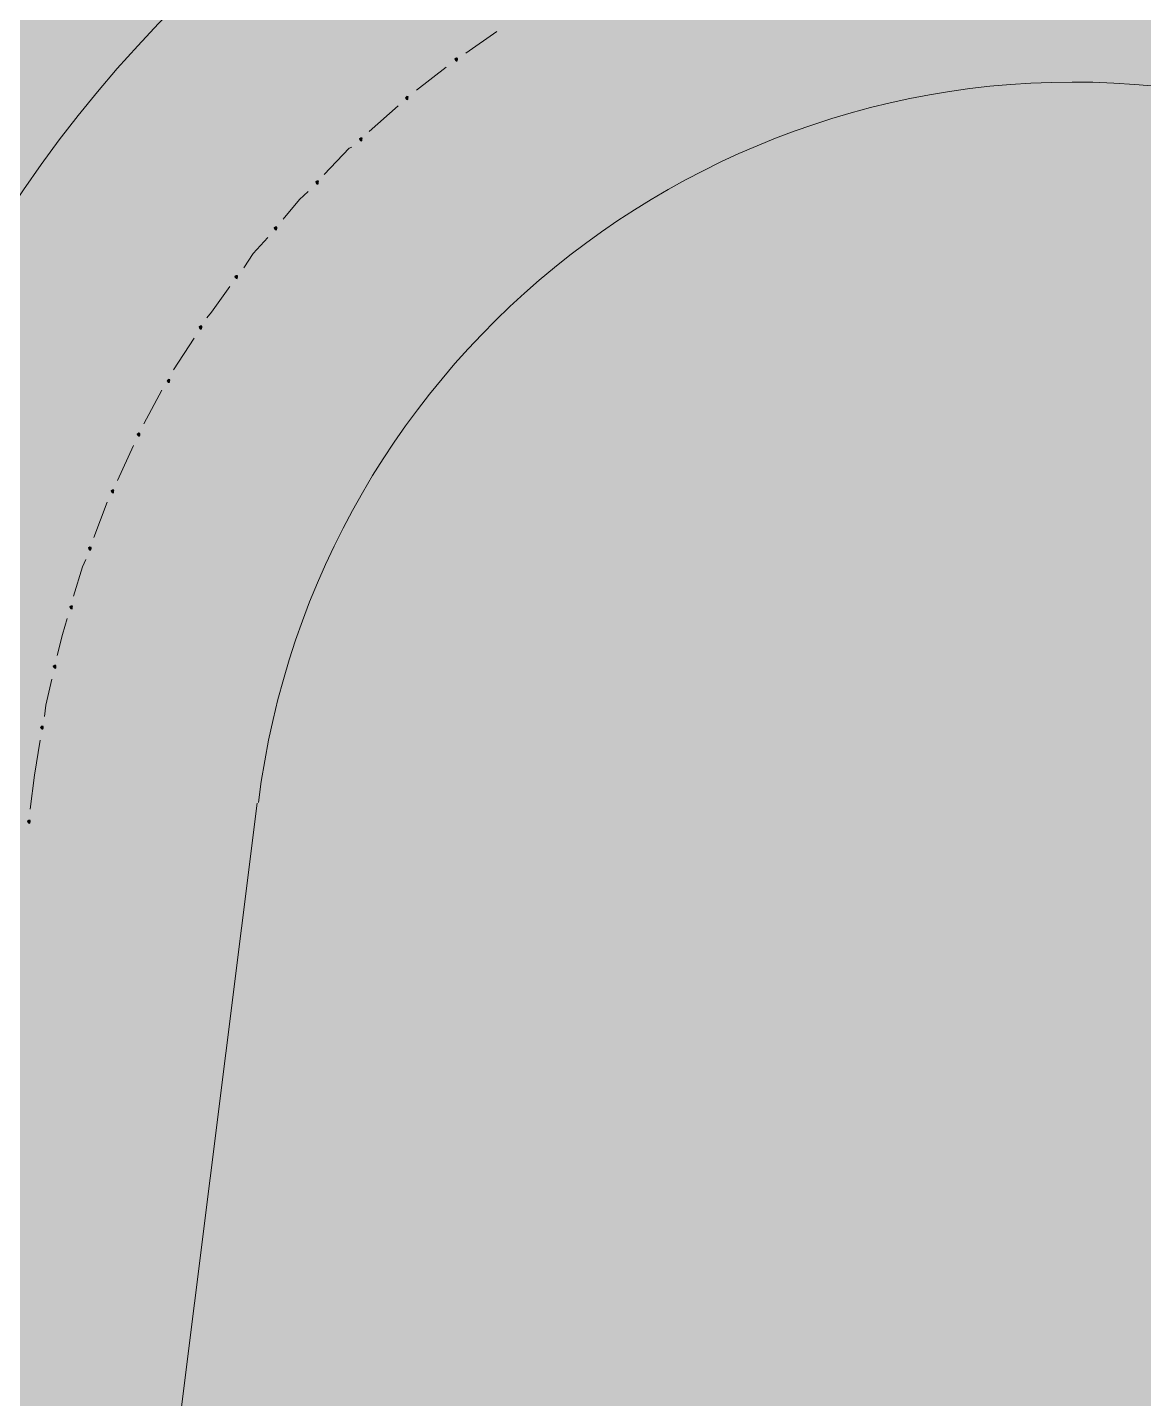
# Model space of a CAD drawing. Header units: metres. Extents: x -4 to 509425, y 7549 to 4732445.
# Drawn here: x 475973.25 to 475980.71, y 4719786.46 to 4719795.62 of the extents above; entities that cross this region are included whole.
import ezdxf

# ---------------------------------------------------------------- set-up
doc = ezdxf.new("R2010")
doc.units = ezdxf.units.M
doc.header["$LTSCALE"] = 0.01
doc.header["$MEASUREMENT"] = 0
doc.layers.get('0').update_dxf_attribs({"lineweight": 0})
for name, color, linetype in [('_SUBESTACIÓN', 1, 'Continuous'), ('NUDO GAROÑA', 211, 'Continuous'), ('SUBESTACION LA VID', 253, 'Continuous')]:
    doc.layers.add(name, color=color, linetype=linetype)

# ---------------------------------------------------------------- blocks, each defined once
blk = doc.blocks.new('A$Cfff6051d')
at = {"layer": 'SUBESTACION LA VID', "transparency": 33554687}
h = blk.add_hatch(color=256, dxfattribs=at)
h.dxf.hatch_style = 2
h.paths.add_polyline_path([(475976.1217, 4719795.4089), (475976.1228, 4719795.4173), (475976.1144, 4719795.4183), (475976.1049, 4719795.411), (475976.1123, 4719795.4015), (475976.1207, 4719795.4005)])
h = blk.add_hatch(color=256, dxfattribs=at)
h.dxf.hatch_style = 2
h.paths.add_polyline_path([(475975.7909, 4719795.1517), (475975.7919, 4719795.1601), (475975.7835, 4719795.1612), (475975.7741, 4719795.1538), (475975.7814, 4719795.1444), (475975.7898, 4719795.1433)])
h = blk.add_hatch(color=256, dxfattribs=at)
h.dxf.hatch_style = 2
h.paths.add_polyline_path([(475975.4831, 4719794.8746), (475975.4841, 4719794.883), (475975.4757, 4719794.8841), (475975.4663, 4719794.8767), (475975.4736, 4719794.8673), (475975.482, 4719794.8662)])
h = blk.add_hatch(color=256, dxfattribs=at)
h.dxf.hatch_style = 2
h.paths.add_polyline_path([(475975.1911, 4719794.587), (475975.1921, 4719794.5954), (475975.1837, 4719794.5965), (475975.1743, 4719794.5891), (475975.1816, 4719794.5797), (475975.19, 4719794.5786)])
h = blk.add_hatch(color=256, dxfattribs=at)
h.dxf.hatch_style = 2
h.paths.add_polyline_path([(475974.9137, 4719794.2805), (475974.9148, 4719794.2889), (475974.9064, 4719794.2899), (475974.8969, 4719794.2826), (475974.9043, 4719794.2731), (475974.9127, 4719794.2721)])
h = blk.add_hatch(color=256, dxfattribs=at)
h.dxf.hatch_style = 2
h.paths.add_polyline_path([(475974.6511, 4719793.955), (475974.6521, 4719793.9634), (475974.6437, 4719793.9645), (475974.6343, 4719793.9572), (475974.6416, 4719793.9477), (475974.65, 4719793.9466)])
h = blk.add_hatch(color=256, dxfattribs=at)
h.dxf.hatch_style = 2
h.paths.add_polyline_path([(475974.4126, 4719793.6181), (475974.4136, 4719793.6265), (475974.4052, 4719793.6275), (475974.3958, 4719793.6202), (475974.4031, 4719793.6107), (475974.4115, 4719793.6097)])
h = blk.add_hatch(color=256, dxfattribs=at)
h.dxf.hatch_style = 2
h.paths.add_polyline_path([(475974.1972, 4719793.2611), (475974.1982, 4719793.2695), (475974.1898, 4719793.2706), (475974.1804, 4719793.2632), (475974.1877, 4719793.2538), (475974.1961, 4719793.2527)])
h = blk.add_hatch(color=256, dxfattribs=at)
h.dxf.hatch_style = 2
h.paths.add_polyline_path([(475973.9986, 4719792.902), (475973.9997, 4719792.9104), (475973.9913, 4719792.9115), (475973.9818, 4719792.9041), (475973.9891, 4719792.8947), (475973.9975, 4719792.8936)])
h = blk.add_hatch(color=256, dxfattribs=at)
h.dxf.hatch_style = 2
h.paths.add_polyline_path([(475973.8231, 4719792.523), (475973.8241, 4719792.5314), (475973.8157, 4719792.5325), (475973.8063, 4719792.5251), (475973.8136, 4719792.5157), (475973.822, 4719792.5146)])
h = blk.add_hatch(color=256, dxfattribs=at)
h.dxf.hatch_style = 2
h.paths.add_polyline_path([(475973.6728, 4719792.1408), (475973.6738, 4719792.1492), (475973.6654, 4719792.1503), (475973.656, 4719792.1429), (475973.6633, 4719792.1335), (475973.6717, 4719792.1324)])
h = blk.add_hatch(color=256, dxfattribs=at)
h.dxf.hatch_style = 2
h.paths.add_polyline_path([(475973.5466, 4719791.7471), (475973.5477, 4719791.7555), (475973.5393, 4719791.7566), (475973.5298, 4719791.7492), (475973.5372, 4719791.7398), (475973.5456, 4719791.7387)])
h = blk.add_hatch(color=256, dxfattribs=at)
h.dxf.hatch_style = 2
h.paths.add_polyline_path([(475973.4373, 4719791.3513), (475973.4383, 4719791.3597), (475973.4299, 4719791.3607), (475973.4205, 4719791.3534), (475973.4278, 4719791.3439), (475973.4362, 4719791.3429)])
h = blk.add_hatch(color=256, dxfattribs=at)
h.dxf.hatch_style = 2
h.paths.add_polyline_path([(475973.3521, 4719790.9439), (475973.3531, 4719790.9523), (475973.3447, 4719790.9533), (475973.3353, 4719790.946), (475973.3426, 4719790.9365), (475973.351, 4719790.9355)])
h = blk.add_hatch(color=256, dxfattribs=at)
h.dxf.hatch_style = 2
h.paths.add_polyline_path([(475973.2647, 4719790.3149), (475973.2657, 4719790.3233), (475973.2573, 4719790.3243), (475973.2479, 4719790.317), (475973.2552, 4719790.3075), (475973.2636, 4719790.3065)])
at = {"layer": 'SUBESTACION LA VID', "lineweight": 15}
for p, q in [((475976.3843, 4719795.5978), (475976.1785, 4719795.453)), ((475976.0472, 4719795.3585), (475975.8486, 4719795.2042)), ((475975.7247, 4719795.1003), (475975.5325, 4719794.9282)), ((475974.3611, 4719793.5477), (475974.2235, 4719793.3346)), ((475974.1468, 4719793.1992), (475974.0249, 4719792.9755)), ((475973.9555, 4719792.8307), (475973.8494, 4719792.5965)), ((475973.78, 4719792.4516), (475973.6907, 4719792.2154)), ((475973.3331, 4719790.8609), (475973.2953, 4719790.6268)), ((475973.2668, 4719790.3999), (475973.2953, 4719790.6268)), ((475974.2229, 4719785.9798), (475974.7821, 4719790.4403))]:
    blk.add_line(p, q, dxfattribs=at)
at = {"layer": 'SUBESTACION LA VID'}
for points in [[(475976.1217, 4719795.4089), (475976.1228, 4719795.4173), (475976.1144, 4719795.4183), (475976.1049, 4719795.411), (475976.1123, 4719795.4015), (475976.1207, 4719795.4005)], [(475975.7909, 4719795.1517), (475975.7919, 4719795.1601), (475975.7835, 4719795.1612), (475975.7741, 4719795.1538), (475975.7814, 4719795.1444), (475975.7898, 4719795.1433)], [(475975.4831, 4719794.8746), (475975.4841, 4719794.883), (475975.4757, 4719794.8841), (475975.4663, 4719794.8767), (475975.4736, 4719794.8673), (475975.482, 4719794.8662)], [(475975.1911, 4719794.587), (475975.1921, 4719794.5954), (475975.1837, 4719794.5965), (475975.1743, 4719794.5891), (475975.1816, 4719794.5797), (475975.19, 4719794.5786)], [(475974.9137, 4719794.2805), (475974.9148, 4719794.2889), (475974.9064, 4719794.2899), (475974.8969, 4719794.2826), (475974.9043, 4719794.2731), (475974.9127, 4719794.2721)], [(475974.6511, 4719793.955), (475974.6521, 4719793.9634), (475974.6437, 4719793.9645), (475974.6343, 4719793.9572), (475974.6416, 4719793.9477), (475974.65, 4719793.9466)], [(475974.4126, 4719793.6181), (475974.4136, 4719793.6265), (475974.4052, 4719793.6275), (475974.3958, 4719793.6202), (475974.4031, 4719793.6107), (475974.4115, 4719793.6097)], [(475974.1972, 4719793.2611), (475974.1982, 4719793.2695), (475974.1898, 4719793.2706), (475974.1804, 4719793.2632), (475974.1877, 4719793.2538), (475974.1961, 4719793.2527)], [(475973.9986, 4719792.902), (475973.9997, 4719792.9104), (475973.9913, 4719792.9115), (475973.9818, 4719792.9041), (475973.9891, 4719792.8947), (475973.9975, 4719792.8936)], [(475973.8231, 4719792.523), (475973.8241, 4719792.5314), (475973.8157, 4719792.5325), (475973.8063, 4719792.5251), (475973.8136, 4719792.5157), (475973.822, 4719792.5146)], [(475973.6728, 4719792.1408), (475973.6738, 4719792.1492), (475973.6654, 4719792.1503), (475973.656, 4719792.1429), (475973.6633, 4719792.1335), (475973.6717, 4719792.1324)], [(475973.5466, 4719791.7471), (475973.5477, 4719791.7555), (475973.5393, 4719791.7566), (475973.5298, 4719791.7492), (475973.5372, 4719791.7398), (475973.5456, 4719791.7387)], [(475973.4373, 4719791.3513), (475973.4383, 4719791.3597), (475973.4299, 4719791.3607), (475973.4205, 4719791.3534), (475973.4278, 4719791.3439), (475973.4362, 4719791.3429)], [(475973.3521, 4719790.9439), (475973.3531, 4719790.9523), (475973.3447, 4719790.9533), (475973.3353, 4719790.946), (475973.3426, 4719790.9365), (475973.351, 4719790.9355)], [(475973.2647, 4719790.3149), (475973.2657, 4719790.3233), (475973.2573, 4719790.3243), (475973.2479, 4719790.317), (475973.2552, 4719790.3075), (475973.2636, 4719790.3065)]]:
    blk.add_lwpolyline(points, close=True, dxfattribs=at)
at = {"layer": 'SUBESTACION LA VID', "lineweight": 0}
for points in [[(475976.1217, 4719795.4089), (475976.1228, 4719795.4173), (475976.1144, 4719795.4183), (475976.1049, 4719795.411), (475976.1123, 4719795.4015), (475976.1207, 4719795.4005)], [(475975.7909, 4719795.1517), (475975.7919, 4719795.1601), (475975.7835, 4719795.1612), (475975.7741, 4719795.1538), (475975.7814, 4719795.1444), (475975.7898, 4719795.1433)], [(475975.4831, 4719794.8746), (475975.4841, 4719794.883), (475975.4757, 4719794.8841), (475975.4663, 4719794.8767), (475975.4736, 4719794.8673), (475975.482, 4719794.8662)], [(475975.1911, 4719794.587), (475975.1921, 4719794.5954), (475975.1837, 4719794.5965), (475975.1743, 4719794.5891), (475975.1816, 4719794.5797), (475975.19, 4719794.5786)], [(475974.9137, 4719794.2805), (475974.9148, 4719794.2889), (475974.9064, 4719794.2899), (475974.8969, 4719794.2826), (475974.9043, 4719794.2731), (475974.9127, 4719794.2721)], [(475974.6511, 4719793.955), (475974.6521, 4719793.9634), (475974.6437, 4719793.9645), (475974.6343, 4719793.9572), (475974.6416, 4719793.9477), (475974.65, 4719793.9466)], [(475974.4126, 4719793.6181), (475974.4136, 4719793.6265), (475974.4052, 4719793.6275), (475974.3958, 4719793.6202), (475974.4031, 4719793.6107), (475974.4115, 4719793.6097)], [(475974.1972, 4719793.2611), (475974.1982, 4719793.2695), (475974.1898, 4719793.2706), (475974.1804, 4719793.2632), (475974.1877, 4719793.2538), (475974.1961, 4719793.2527)], [(475973.9986, 4719792.902), (475973.9997, 4719792.9104), (475973.9913, 4719792.9115), (475973.9818, 4719792.9041), (475973.9891, 4719792.8947), (475973.9975, 4719792.8936)], [(475973.8231, 4719792.523), (475973.8241, 4719792.5314), (475973.8157, 4719792.5325), (475973.8063, 4719792.5251), (475973.8136, 4719792.5157), (475973.822, 4719792.5146)], [(475973.6728, 4719792.1408), (475973.6738, 4719792.1492), (475973.6654, 4719792.1503), (475973.656, 4719792.1429), (475973.6633, 4719792.1335), (475973.6717, 4719792.1324)], [(475973.5466, 4719791.7471), (475973.5477, 4719791.7555), (475973.5393, 4719791.7566), (475973.5298, 4719791.7492), (475973.5372, 4719791.7398), (475973.5456, 4719791.7387)], [(475973.4373, 4719791.3513), (475973.4383, 4719791.3597), (475973.4299, 4719791.3607), (475973.4205, 4719791.3534), (475973.4278, 4719791.3439), (475973.4362, 4719791.3429)], [(475973.3521, 4719790.9439), (475973.3531, 4719790.9523), (475973.3447, 4719790.9533), (475973.3353, 4719790.946), (475973.3426, 4719790.9365), (475973.351, 4719790.9355)], [(475973.2647, 4719790.3149), (475973.2657, 4719790.3233), (475973.2573, 4719790.3243), (475973.2479, 4719790.317), (475973.2552, 4719790.3075), (475973.2636, 4719790.3065)]]:
    blk.add_lwpolyline(points, close=True, dxfattribs=at)
at = {"layer": 'SUBESTACION LA VID', "lineweight": 15}
for points in [[(475975.4169, 4719794.8232), (475975.3991, 4719794.8169), (475975.232, 4719794.6416)], [(475975.1238, 4719794.5272), (475975.0661, 4719794.4747), (475974.9558, 4719794.3435)], [(475974.8549, 4719794.2196), (475974.7562, 4719794.1125), (475974.6931, 4719794.018)], [(475974.6007, 4719793.8931), (475974.4767, 4719793.7209), (475974.4462, 4719793.6821)], [(475973.6381, 4719792.0684), (475973.615, 4719792.0201), (475973.5561, 4719791.8227)], [(475973.512, 4719791.6747), (475973.4815, 4719791.5676), (475973.4468, 4719791.4269)], [(475973.41, 4719791.2694), (475973.371, 4719791.0951), (475973.3616, 4719791.0195)]]:
    blk.add_lwpolyline(points, dxfattribs=at)
for points in [[(475981.3039, 4719798.1892), (475976.6483, 4719798.7729), (475972.401, 4719795.4719), (475971.8173, 4719790.8163)], [(475980.9311, 4719795.2155), (475977.9178, 4719795.5933), (475975.1688, 4719793.4568), (475974.791, 4719790.4435)]]:
    blk.add_open_spline(points, degree=3, dxfattribs=at)

msp = doc.modelspace()

# ---------------------------------------------------------------- hatches: boundary and pattern name
at = {"layer": '_SUBESTACIÓN', "transparency": 33554559}
h = msp.add_hatch(color=1, dxfattribs=at)
h.dxf.hatch_style = 1
h.paths.add_polyline_path([(475968.6399, 4719805.825), (476089.9386, 4719790.615), (476078.1686, 4719696.74), (475956.8686, 4719711.9502)])

# ---------------------------------------------------------------- linework, layer by layer
at = {"layer": 'NUDO GAROÑA', "color": 1, "const_width": 10}
for points in [[(475968.0876, 4719801.3563), (476089.38, 4719786.1499), (476082.4784, 4719731.0998)], [(475968.0928, 4719793.843), (475968.5096, 4719794.1501), (475968.9368, 4719794.4426), (475969.3738, 4719794.7202), (475969.8201, 4719794.9825), (475970.2752, 4719795.2293), (475970.7386, 4719795.4602), (475971.2097, 4719795.675), (475971.6878, 4719795.8735), (475972.1726, 4719796.0553), (475972.6633, 4719796.2202), (475973.1595, 4719796.3682), (475973.6604, 4719796.4989), (475974.1656, 4719796.6122), (475974.6743, 4719796.7081), (475976.9295, 4719797.0928), (475976.9584, 4719797.0977), (475977.3, 4719797.1493), (475977.6432, 4719797.189), (475977.9875, 4719797.2168), (475978.3327, 4719797.2327), (475978.6781, 4719797.2367), (475979.0235, 4719797.2288), (475979.3685, 4719797.2089), (475979.7125, 4719797.1771), (475980.0552, 4719797.1335), (475980.3962, 4719797.078), (475980.7351, 4719797.0108), (475981.0715, 4719796.9319), (475981.4049, 4719796.8415), (475981.735, 4719796.7396), (475982.0614, 4719796.6263), (475982.3837, 4719796.5019), (475982.7015, 4719796.3664), (475983.0145, 4719796.2199), (475983.3221, 4719796.0628), (475983.6242, 4719795.8951), (475983.9203, 4719795.7171), (475984.2101, 4719795.529), (475984.4932, 4719795.331), (475984.7693, 4719795.1233), (475985.0381, 4719794.9062), (475985.2992, 4719794.6799), (475985.5523, 4719794.4448), (475985.7971, 4719794.2011)]]:
    msp.add_lwpolyline(points, dxfattribs=at)

# ---------------------------------------------------------------- block references
at = {"linetype": 'Continuous'}
msp.add_blockref('A$Cfff6051d', (0, 0), dxfattribs=at)

doc.saveas('drawing.dxf')
